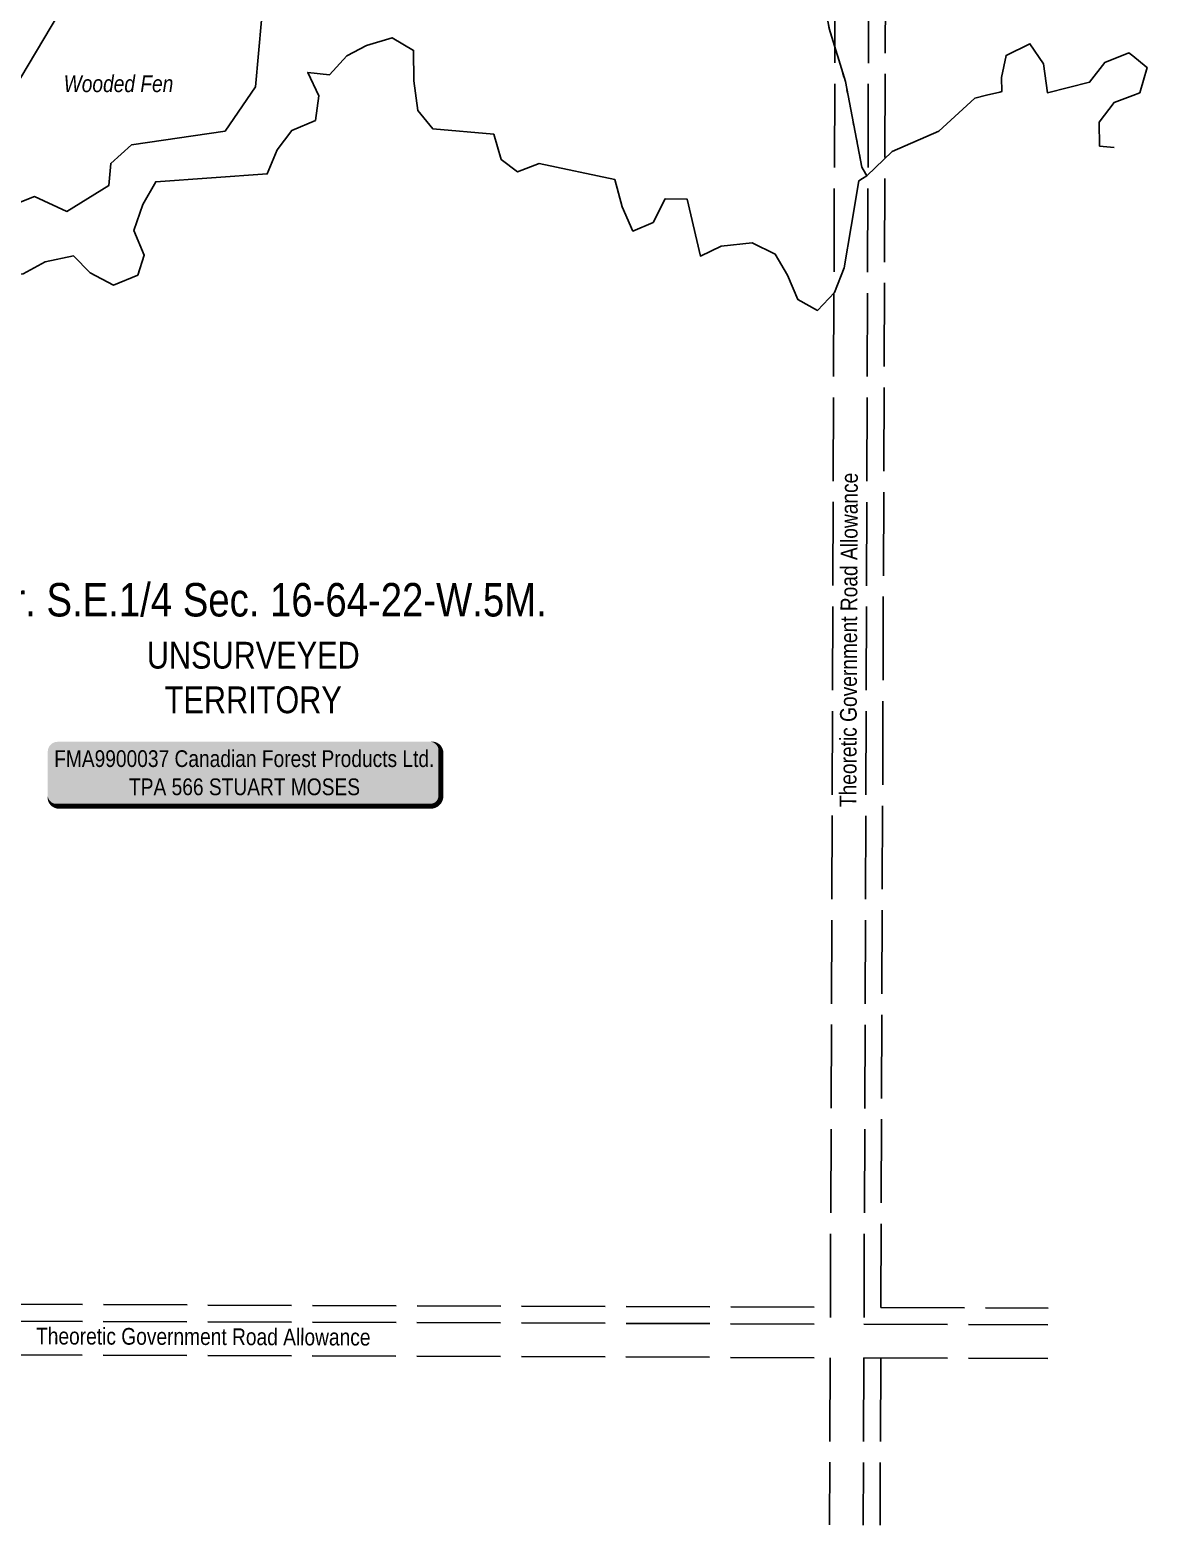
# Model space of a CAD drawing. Extents: x 471563 to 508050, y 6028961 to 6050146.
# Drawn here: x 483165 to 483833, y 6042492 to 6043386 of the extents above; entities that cross this region are included whole.
import ezdxf
from ezdxf.enums import TextEntityAlignment as Align

# ---------------------------------------------------------------- set-up
doc = ezdxf.new("R2010")
doc.units = 0
doc.header["$LTSCALE"] = 5
doc.linetypes.add('foc-UNSURVEYED', pattern=[12.5, 10, -2.5])
doc.linetypes.add('foc-WHEELTRACKS', pattern=[2, 0.4, -1.6])
for name, color, linetype in [('C-SYMBOL', 7, 'Continuous'), ('L-ROAD-T', 7, 'Continuous'), ('L-UNS-T', 3, 'Continuous'), ('L-USEC', 7, 'foc-UNSURVEYED'), ('T-WATER', 160, 'Continuous'), ('T-WATER-P3', 160, 'foc-WHEELTRACKS'), ('WETLAND', 143, 'Continuous'), ('WETLAND-T', 146, 'Continuous')]:
    doc.layers.add(name, color=color, linetype=linetype)
doc.styles.add('175L', font='ARIALN.TTF', dxfattribs={"height": 20})
doc.styles.add('80', font='ARIALN.TTF', dxfattribs={"height": 10})
doc.styles.add('80L', font='ARIALN.TTF', dxfattribs={"height": 10})
doc.styles.add('foc-LtypeFont', font='ARIALN.TTF', dxfattribs={"height": 7.35})
doc.linetypes.add('foc-TOPO-flowdirection-NOLINE', pattern='A,0,[">",foc-LtypeFont,S=0.3,R=0,X=0,Y=-0.945],-20,[">",foc-LtypeFont,S=0.3,R=0,X=0,Y=-0.945],0', length=20)

# ---------------------------------------------------------------- blocks, each defined once
blk = doc.blocks.new('*U69')
h = blk.add_hatch(color=255)
edge = h.paths.add_edge_path()
edge.add_line((-111.5, -20), (111.5, -20))
edge.add_arc((111.5, -14), 6, 270, 360)
edge.add_line((117.5, -14), (117.5, 12.5))
edge.add_arc((111.5, 12.5), 6, 0, 90)
edge.add_line((111.5, 18.5), (-111.5, 18.5))
edge.add_arc((-111.5, 12.5), 6, 90, 180)
edge.add_line((-117.5, 12.5), (-117.5, -14))
edge.add_arc((-111.5, -14), 6, 180, 270)
at = {"color": 44, "flags": 128}
blk.add_lwpolyline([(-111.5, -20, 3, 3, 0), (111.5, -20, 3, 3, 0.414214), (117.5, -14, 3, 3, 0), (117.5, 12.5, 3, 0, 0.414214), (111.5, 18.5, 0, 0, 0), (-111.5, 18.5, 0, 0, 0.414214), (-117.5, 12.5, 0, 0, 0), (-117.5, -14, 0, 3, 0.414214)], format="xyseb", close=True, dxfattribs=at)
at = {"color": 44, "style": '80'}
blk.add_attdef('ENTER_TEXT_001', (-35.99, -5), '', height=10, dxfattribs=at)

msp = doc.modelspace()

# ---------------------------------------------------------------- linework, layer by layer
at = {"layer": 'L-USEC', "flags": 128}
for points in [[(483646.444, 6043416.583), (483643.639, 6042612.569)], [(483666.561, 6043416.512), (483663.757, 6042612.496)], [(483666.561, 6043416.513), (483666.212, 6043316.512)], [(483673.833, 6042622.502), (483676.604, 6043416.474)], [(482834.068, 6042625.533), (483643.674, 6042622.612)], [(483673.833, 6042622.502), (483773.779, 6042622.141)], [(482834.01, 6042615.491), (483643.639, 6042612.569)], [(483663.757, 6042612.496), (483773.744, 6042612.099)], [(482833.937, 6042595.374), (483643.569, 6042592.452)], [(483643.569, 6042592.452), (483643.22, 6042492.498)], [(483663.675, 6042592.382), (483663.326, 6042492.426)], [(483663.675, 6042592.38), (483773.674, 6042591.982)], [(483673.728, 6042592.343), (483673.379, 6042492.391)]]:
    msp.add_lwpolyline(points, dxfattribs=at)
at = {"layer": 'T-WATER', "linetype": 'foc-TOPO-flowdirection-NOLINE', "flags": 128}
msp.add_lwpolyline([(483813.265, 6043316.029), (483804.575, 6043316.855), (483804.316, 6043331.081), (483813.237, 6043342.938), (483816.431, 6043344.149), (483824.43, 6043347.183), (483828.627, 6043348.774), (483832.997, 6043363.886), (483832.513, 6043364.276), (483824.514, 6043370.725), (483822.156, 6043372.625), (483807.668, 6043366.726), (483798.626, 6043355.048), (483773.45, 6043348.763), (483771.097, 6043366.116), (483762.908, 6043378.026), (483748.717, 6043371.046), (483746.035, 6043357.85), (483746.071, 6043349.445), (483744.892, 6043349.162), (483736.899, 6043347.243), (483730.026, 6043345.594), (483708.474, 6043325.792), (483680.517, 6043313.634), (483665.422, 6043299.123), (483662.867, 6043297.5), (483660.769, 6043296.167), (483656.099, 6043268.763), (483651.906, 6043244.153), (483646.039, 6043229.285), (483635.861, 6043218.572), (483624.11, 6043225.031), (483618.09, 6043239.697), (483610.685, 6043252.324), (483596.954, 6043259.089), (483578.334, 6043256.925), (483565.951, 6043251.083), (483558.007, 6043285.201), (483544.858, 6043285.301), (483537.667, 6043271.097), (483525.59, 6043266.032), (483519.209, 6043280.579), (483514.755, 6043296.799), (483469.569, 6043306.362), (483456.649, 6043301.481), (483446.765, 6043308.894), (483442.37, 6043323.974), (483405.932, 6043327.208), (483397.019, 6043338.04), (483394.731, 6043355.874), (483394.486, 6043374.062), (483381.6, 6043381.665), (483366.334, 6043377.031), (483354.547, 6043370.884), (483344.307, 6043359.512), (483331.222, 6043360.873), (483337.844, 6043346.926), (483335.817, 6043332.227), (483321.69, 6043326.087), (483312.952, 6043314.649), (483306.963, 6043300.202), (483240.305, 6043295.487), (483232.698, 6043281.884), (483227.247, 6043266.415), (483233.448, 6043251.629), (483229.57, 6043239.757), (483215.081, 6043233.678), (483201.233, 6043241.045), (483191.117, 6043251.22), (483174.295, 6043247.61), (483161.185, 6043240.568), (483148.994, 6043239.645), (483133.39, 6043251.766)], dxfattribs=at)
at = {"layer": 'T-WATER', "flags": 128}
msp.add_lwpolyline([(483813.265, 6043316.029), (483804.575, 6043316.855), (483804.316, 6043331.081), (483813.237, 6043342.938), (483816.431, 6043344.149), (483824.43, 6043347.183), (483828.627, 6043348.774), (483832.997, 6043363.886), (483832.513, 6043364.276), (483824.514, 6043370.725), (483822.156, 6043372.625), (483807.668, 6043366.726), (483798.626, 6043355.048), (483773.45, 6043348.763), (483771.097, 6043366.116), (483762.908, 6043378.026), (483748.717, 6043371.046), (483746.035, 6043357.85), (483746.071, 6043349.445), (483744.892, 6043349.162), (483736.899, 6043347.243), (483730.026, 6043345.594), (483708.474, 6043325.792), (483680.517, 6043313.634), (483665.422, 6043299.123), (483662.867, 6043297.5), (483660.769, 6043296.167), (483656.099, 6043268.763), (483651.906, 6043244.153), (483646.039, 6043229.285), (483635.861, 6043218.572), (483624.11, 6043225.031), (483618.09, 6043239.697), (483610.685, 6043252.324), (483596.954, 6043259.089), (483578.334, 6043256.925), (483565.951, 6043251.083), (483558.007, 6043285.201), (483544.858, 6043285.301), (483537.667, 6043271.097), (483525.59, 6043266.032), (483519.209, 6043280.579), (483514.755, 6043296.799), (483469.569, 6043306.362), (483456.649, 6043301.481), (483446.765, 6043308.894), (483442.37, 6043323.974), (483405.932, 6043327.208), (483397.019, 6043338.04), (483394.731, 6043355.874), (483394.486, 6043374.062), (483381.6, 6043381.665), (483366.334, 6043377.031), (483354.547, 6043370.884), (483344.307, 6043359.512), (483331.222, 6043360.873), (483337.844, 6043346.926), (483335.817, 6043332.227), (483321.69, 6043326.087), (483312.952, 6043314.649), (483306.963, 6043300.202), (483240.305, 6043295.487), (483232.698, 6043281.884), (483227.247, 6043266.415), (483233.448, 6043251.629), (483229.57, 6043239.757), (483215.081, 6043233.678), (483201.233, 6043241.045), (483191.117, 6043251.22), (483174.295, 6043247.61), (483161.185, 6043240.568)], dxfattribs=at)
at = {"layer": 'T-WATER-P3', "flags": 128}
msp.add_lwpolyline([(483634.008, 6043448.348), (483636.953, 6043421.454), (483643.03, 6043387.159), (483652.603, 6043355.436), (483662.537, 6043304.326), (483665.422, 6043299.123)], dxfattribs=at)
at = {"layer": 'T-WATER-P3', "linetype": 'foc-TOPO-flowdirection-NOLINE', "flags": 128}
msp.add_lwpolyline([(483634.008, 6043448.348), (483636.953, 6043421.454), (483643.03, 6043387.159), (483652.603, 6043355.436), (483662.537, 6043304.326), (483665.422, 6043299.123)], dxfattribs=at)
at = {"layer": 'WETLAND'}
for points in [[(483151.007, 6043343.074), (483186.521, 6043403.172), (483188.978, 6043434.915), (483160.817, 6043446.157)], [(483303.604, 6043392.221), (483300.017, 6043352.291), (483281.793, 6043325.835), (483225.929, 6043317.633), (483213.46, 6043306.515), (483212.264, 6043293.205), (483187.27, 6043277.792), (483167.827, 6043286.662), (483148.28, 6043278.886)]]:
    msp.add_lwpolyline(points, dxfattribs=at)

# ---------------------------------------------------------------- block references
ref = msp.add_blockref('*U69', (483293.284, 6042942.21))
ref.add_attrib('ENTER_TEXT_001', 'FMA9900037 Canadian Forest Products Ltd.', (483179.618, 6042945.629), dxfattribs={"color": 44, "height": 10, "style": '80'})
ref.add_attrib('ENTER_TEXT_002', 'TPA 566 STUART MOSES', (483224.369, 6042928.785), dxfattribs={"color": 44, "height": 10, "style": '80'})

# ---------------------------------------------------------------- texts
at = {"layer": 'C-SYMBOL', "color": 3, "style": '175L'}
msp.add_text('Theor. S.E.1/4 Sec. 16-64-22-W.5M.', height=19.98943, dxfattribs=at).set_placement((483288.296, 6043029.634), align=Align.BOTTOM_CENTER)
at = {"layer": 'L-ROAD-T', "style": '80L'}
for rotation, p in [(89.737655, (483654.62, 6043021.608)), (359.793138, (483268.771, 6042605.078))]:
    msp.add_text('Theoretic Government Road Allowance', height=10, rotation=rotation, dxfattribs=at).set_placement(p, align=Align.MIDDLE_CENTER)
at = {"layer": 'L-UNS-T', "color": 3, "insert": (483298.653, 6042999.022), "char_height": 16, "attachment_point": 5, "style": '80L'}
msp.add_mtext_dynamic_manual_height_columns('UNSURVEYED TERRITORY', width=126.41479, gutter_width=47.5, heights=[0], dxfattribs=at)
at = {"layer": 'WETLAND-T', "insert": (483185.324, 6043359.127), "char_height": 9.9948, "attachment_point": 1, "style": '80L'}
msp.add_mtext_dynamic_manual_height_columns('{\\fArial Narrow|b0|i1|c0|p34;Wooded Fen}', width=65.44837, gutter_width=50, heights=[0], dxfattribs=at)

doc.saveas('drawing.dxf')
